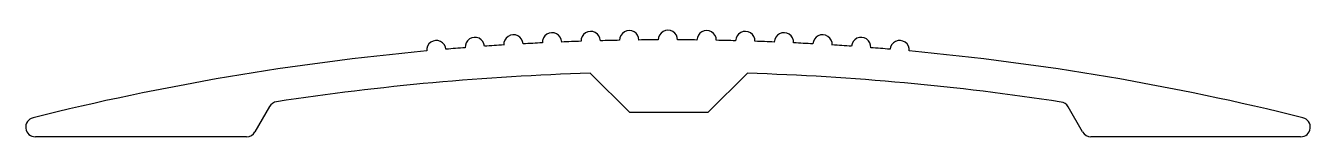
# Model space of a CAD drawing. Extents: x 488.9 to 528.8, y 735.8 to 739.1.
import ezdxf

# ---------------------------------------------------------------- set-up
doc = ezdxf.new("R2010")
doc.units = 0
doc.layers.get('0').update_dxf_attribs({"linetype": 'CONTINUOUS'})

msp = doc.modelspace()

# ---------------------------------------------------------------- linework, layer by layer
for p, q in [((507.656, 736.512), (506.43, 737.734)), ((511.308, 737.733), (510.082, 736.512)), ((496.482, 736.703), (496.026, 735.912)), ((510.082, 736.512), (507.656, 736.512)), ((521.712, 735.912), (521.261, 736.695)), ((495.766, 735.762), (489.21, 735.762)), ((528.481, 735.762), (521.972, 735.762))]:
    msp.add_line(p, q)
for centre, radius, start, end in [((502.851, 738.55), 0.3, 4.1103, 184.3211), ((504.048, 738.629), 0.3, 3.2672, 183.478), ((505.246, 738.691), 0.3, 2.424, 182.6348), ((506.446, 738.735), 0.3, 1.5809, 181.7917), ((507.645, 738.762), 0.3, 0.7378, 180.9485), ((508.845, 738.771), 0.3, 359.8946, 180.1054), ((510.045, 738.762), 0.3, 359.0515, 179.2622), ((511.245, 738.735), 0.3, 358.2083, 178.4191), ((512.444, 738.691), 0.3, 357.3652, 177.576), ((513.642, 738.629), 0.3, 356.522, 176.7328), ((514.84, 738.55), 0.3, 355.6789, 175.8897), ((508.845, 657.225), 81.546, 95.26965, 103.98553), ((501.655, 738.453), 0.3, 4.9535, 185.1643), ((508.845, 657.225), 81.546, 94.42651, 94.84808), ((508.845, 657.225), 81.546, 93.58336, 94.00494), ((508.845, 657.225), 81.546, 92.74022, 93.16179), ((508.845, 657.225), 81.546, 91.89708, 92.31865), ((508.845, 657.225), 81.546, 91.05393, 91.4755), ((508.845, 657.225), 81.546, 90.21079, 90.63236), ((508.845, 657.225), 81.546, 89.36764, 89.78921), ((508.845, 657.225), 81.546, 88.5245, 88.94607), ((508.845, 657.225), 81.546, 87.68135, 88.10292), ((508.845, 657.225), 81.546, 86.83821, 87.25978), ((508.845, 657.225), 81.546, 85.99506, 86.41664), ((508.845, 657.225), 81.546, 85.15192, 85.57349), ((516.036, 738.453), 0.3, 354.8357, 175.0465), ((508.845, 657.225), 81.546, 76.01447, 84.73035), ((508.845, 657.225), 80.546, 91.71843, 98.67482), ((508.845, 657.225), 80.546, 81.28727, 88.24809), ((496.742, 736.553), 0.3, 98.6748, 150), ((521.001, 736.545), 0.3, 30, 81.2873), ((489.21, 736.062), 0.3, 103.9855, 270), ((528.481, 736.062), 0.3, 270, 76.0145), ((495.766, 736.062), 0.3, 270, 330), ((521.972, 736.062), 0.3, 210, 270)]:
    msp.add_arc(centre, radius, start, end)

doc.saveas('drawing.dxf')
